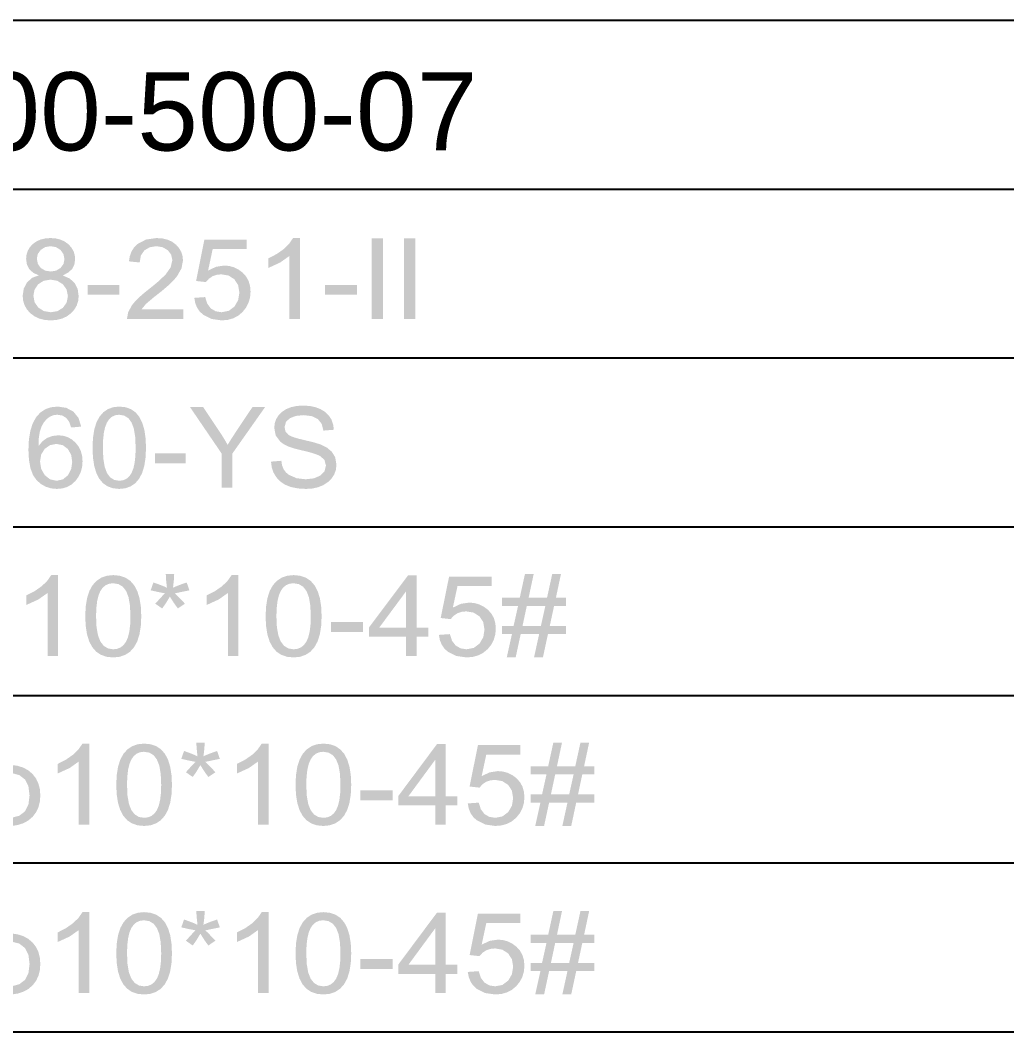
# Model space of a CAD drawing. Extents: x 3 to 592, y 5 to 207.
# Drawn here: x 367.58 to 389.23, y 57.01 to 79.2 of the extents above; entities that cross this region are included whole.
import ezdxf

# ---------------------------------------------------------------- set-up
doc = ezdxf.new("R2010")
doc.units = 0
doc.layers.get('0').update_dxf_attribs({"linetype": 'CONTINUOUS'})

msp = doc.modelspace()

# ---------------------------------------------------------------- hatches: boundary and pattern name
h = msp.add_hatch(color=7)
h.paths.add_polyline_path([(368.51189, 73.600676), (368.664628, 73.532368), (368.773855, 73.43414), (368.839466, 73.306043), (368.86136, 73.148128), (368.850611, 73.038772), (368.818365, 72.938873), (368.764622, 72.848379), (368.689381, 72.767239), (368.597302, 72.700042), (368.493079, 72.652172), (368.376764, 72.623526), (368.248409, 72.614001), (368.118382, 72.623621), (368.00112, 72.652517), (367.89657, 72.70074), (367.80468, 72.768341), (367.729526, 72.850283), (367.675972, 72.942249), (367.643915, 73.044138), (367.633252, 73.155845), (367.65723, 73.312528), (367.729164, 73.448541), (367.841956, 73.549413), (367.988235, 73.600676), (367.86565, 73.6582), (367.778153, 73.735655), (367.725693, 73.837397), (367.708218, 73.963376), (367.717425, 74.056996), (367.74508, 74.142658), (367.791236, 74.220259), (367.855943, 74.289695), (367.935318, 74.346849), (368.026269, 74.387674), (368.128795, 74.412168), (368.242897, 74.420333), (368.358557, 74.411867), (368.462487, 74.386502), (368.554738, 74.344291), (368.635362, 74.285285), (368.70056, 74.214058), (368.747258, 74.135906), (368.775353, 74.050726), (368.784741, 73.958415), (368.767688, 73.838637), (368.716528, 73.739789), (368.631262, 73.661921)])
h.paths.add_polyline_path([(368.248409, 73.686114), (368.366231, 73.705545), (368.463383, 73.763836), (368.528633, 73.851203), (368.550475, 73.958415), (368.528288, 74.068313), (368.46228, 74.159608), (368.363819, 74.221138), (368.245101, 74.241739), (368.125694, 74.221482), (368.029025, 74.160711), (367.965291, 74.072654), (367.944138, 73.970541), (367.966049, 73.852788), (368.031781, 73.762733), (368.12976, 73.7052)])
h.paths.add_polyline_path([(368.248409, 72.792594), (368.396341, 72.817123), (368.517402, 72.891262), (368.598293, 73.005019), (368.62544, 73.148128), (368.597466, 73.291927), (368.514094, 73.407199), (368.390898, 73.483129), (368.242897, 73.508623), (368.091588, 73.482578), (367.971699, 73.404443), (367.893839, 73.289515), (367.86807, 73.153089), (367.894666, 73.012047), (367.975006, 72.896223), (368.097031, 72.818364)])
h = msp.add_hatch(color=7)
h.dxf.hatch_style = 2
h.paths.add_polyline_path([(371.156204, 72.644318), (369.92093, 72.644318), (369.948284, 72.794386), (370.030622, 72.946935), (370.097285, 73.028273), (370.188132, 73.119327), (370.303163, 73.220096), (370.44238, 73.330581), (370.616908, 73.473483), (370.772006, 73.623827), (370.880665, 73.77803), (370.916976, 73.933059), (370.891827, 74.055153), (370.816655, 74.154096), (370.703725, 74.219829), (370.56475, 74.241739), (370.422605, 74.21914), (370.305678, 74.151891), (370.227199, 74.04027), (370.200396, 73.884001), (369.965027, 73.909357), (369.984759, 74.026051), (370.022423, 74.12812), (370.077966, 74.215617), (370.151338, 74.288593), (370.338131, 74.387329), (370.569159, 74.420333), (370.698867, 74.411255), (370.813485, 74.384091), (370.913014, 74.338943), (370.997454, 74.275915), (371.064418, 74.20026), (371.112313, 74.117165), (371.141088, 74.026628), (371.150691, 73.928649), (371.118445, 73.757221), (371.021707, 73.58414), (370.941109, 73.48958), (370.828368, 73.380397), (370.683588, 73.25664), (370.506872, 73.118363), (370.338613, 72.975598), (370.238981, 72.854331), (371.156204, 72.854331)])
h = msp.add_hatch(color=7)
h.dxf.hatch_style = 2
h.paths.add_polyline_path([(371.701452, 73.706509), (371.875085, 73.789605), (372.055332, 73.817304), (372.16778, 73.807502), (372.272786, 73.778167), (372.370352, 73.729402), (372.460475, 73.66131), (372.536121, 73.576664), (372.590218, 73.478995), (372.622713, 73.368304), (372.633557, 73.244591), (372.622515, 73.118087), (372.58946, 73.001505), (372.534493, 72.894845), (372.457719, 72.798107), (372.363168, 72.717483), (372.254872, 72.659958), (372.132933, 72.625481), (371.997454, 72.614001), (371.780276, 72.645075), (371.594516, 72.738575), (371.518354, 72.808537), (371.460226, 72.893536), (371.420186, 72.993521), (371.398283, 73.108441), (371.637511, 73.125528), (371.683537, 72.979112), (371.762637, 72.875277), (371.868883, 72.813265), (371.997454, 72.792594), (372.155378, 72.823669), (372.280228, 72.917169), (372.361119, 73.05642), (372.388266, 73.224196), (372.360567, 73.389974), (372.277472, 73.516891), (372.150968, 73.597507), (371.993045, 73.624378), (371.88908, 73.613742), (371.797983, 73.581866), (371.719806, 73.528803), (371.654598, 73.454604), (371.437971, 73.478857), (371.619872, 74.387811), (372.544811, 74.387811), (372.544811, 74.17835), (371.802324, 74.17835)])
h = msp.add_hatch(color=7)
h.dxf.hatch_style = 2
h.paths.add_polyline_path([(373.715138, 72.644318), (373.485832, 72.644318), (373.485832, 74.027317), (373.28519, 73.884621), (373.02667, 73.765489), (373.02667, 73.975502), (373.208571, 74.070587), (373.359052, 74.17642), (373.478115, 74.293002), (373.565758, 74.420333), (373.715138, 74.420333)])
h = msp.add_hatch(color=7)
h.paths.add_polyline_path([(375.541448, 72.644318), (375.293401, 72.644318), (375.293401, 74.412065), (375.541448, 74.412065)])
h.paths.add_polyline_path([(376.248657, 72.644318), (376.00061, 72.644318), (376.00061, 74.412065), (376.248657, 74.412065)])
h = msp.add_hatch(color=7)
h.dxf.hatch_style = 2
h.paths.add_polyline_path([(369.75663, 73.175138), (369.056587, 73.175138), (369.056587, 73.392868), (369.75663, 73.392868)])
h = msp.add_hatch(color=7)
h.dxf.hatch_style = 2
h.paths.add_polyline_path([(374.970351, 73.175138), (374.270308, 73.175138), (374.270308, 73.392868), (374.970351, 73.392868)])
h = msp.add_hatch(color=7)
h.paths.add_polyline_path([(367.9824, 69.859269), (368.066848, 69.961365), (368.167264, 70.034418), (368.2837, 70.078326), (368.416207, 70.092985), (368.522772, 70.082959), (368.620914, 70.052884), (368.710685, 70.002757), (368.792136, 69.932581), (368.859823, 69.846798), (368.908235, 69.749853), (368.93732, 69.641746), (368.947027, 69.522477), (368.937329, 69.401132), (368.908304, 69.289244), (368.860056, 69.186761), (368.792687, 69.093631), (368.709393, 69.016306), (368.613335, 68.961202), (368.504565, 68.928215), (368.383134, 68.917242), (368.25818, 68.928938), (368.142942, 68.964096), (368.037418, 69.022817), (367.94161, 69.105207), (367.86171, 69.217758), (367.804702, 69.366896), (367.770536, 69.552621), (367.759158, 69.774933), (367.769493, 69.99641), (367.800499, 70.188689), (367.852176, 70.35172), (367.924523, 70.48545), (368.016412, 70.589629), (368.12675, 70.664044), (368.255588, 70.708692), (368.402978, 70.723575), (368.589908, 70.695876), (368.745833, 70.612781), (368.85835, 70.475115), (368.91671, 70.283705), (368.695673, 70.264412), (368.654013, 70.387084), (368.589357, 70.47477), (368.501654, 70.52742), (368.390851, 70.544981), (368.30878, 70.534646), (368.232859, 70.50364), (368.163035, 70.451963), (368.099258, 70.379616), (368.046126, 70.285135), (368.008239, 70.166985), (367.985544, 70.025064)])
h.paths.add_polyline_path([(368.378724, 69.095836), (368.516459, 69.126015), (368.625669, 69.216552), (368.696637, 69.34974), (368.720478, 69.508145), (368.696637, 69.664484), (368.625669, 69.79147), (368.51453, 69.875806), (368.371558, 69.903918), (368.234995, 69.877459), (368.119102, 69.798084), (368.039727, 69.675715), (368.013268, 69.520272), (368.039038, 69.357043), (368.116897, 69.21986), (368.234375, 69.126842)])
h = msp.add_hatch(color=7)
h.paths.add_polyline_path([(369.75229, 70.723575), (369.889879, 70.709442), (370.009122, 70.667049), (370.11002, 70.596402), (370.192573, 70.497508), (370.256781, 70.370372), (370.302644, 70.215001), (370.330162, 70.031402), (370.339334, 69.819582), (370.329835, 69.605641), (370.301369, 69.421053), (370.253991, 69.265817), (370.18775, 69.139933), (370.103509, 69.042351), (370.002886, 68.972777), (369.885831, 68.931109), (369.75229, 68.917242), (369.614725, 68.931326), (369.495544, 68.973587), (369.394734, 69.044037), (369.312283, 69.142689), (369.248176, 69.269557), (369.202401, 69.424653), (369.174946, 69.60799), (369.165797, 69.819582), (369.175219, 70.033298), (369.203555, 70.217973), (369.250908, 70.373501), (369.317381, 70.499781), (369.401614, 70.597536), (369.502176, 70.667489), (369.619068, 70.709536)])
h.paths.add_polyline_path([(369.75229, 69.095836), (369.835791, 69.106387), (369.908491, 69.138073), (369.970339, 69.190947), (370.021283, 69.265059), (370.061074, 69.363253), (370.089496, 69.48837), (370.106549, 69.640463), (370.112234, 69.819582), (370.102036, 70.058465), (370.071995, 70.24071), (370.022041, 70.374724), (369.95183, 70.469465), (369.860811, 70.526033), (369.749534, 70.544981), (369.665818, 70.534146), (369.593264, 70.501711), (369.531873, 70.447778), (369.481643, 70.372451), (369.442576, 70.273352), (369.414671, 70.148106), (369.397928, 69.996815), (369.392347, 69.819582), (369.402337, 69.582697), (369.432585, 69.401209), (369.482539, 69.266437), (369.55275, 69.171353), (369.642805, 69.114577)])
h = msp.add_hatch(color=7)
h.dxf.hatch_style = 2
h.paths.add_polyline_path([(372.954564, 70.715307), (372.23633, 69.69611), (372.23633, 68.947559), (371.997103, 68.947559), (371.997103, 69.69611), (371.302571, 70.715307), (371.592511, 70.715307), (371.988834, 70.120545), (372.054154, 70.015883), (372.131048, 69.883523), (372.150812, 69.918043), (372.184464, 69.972406), (372.231991, 70.046614), (372.293381, 70.140665), (372.36862, 70.254559), (372.457695, 70.388298), (372.560593, 70.54188), (372.677302, 70.715307)])
h = msp.add_hatch(color=7)
h.dxf.hatch_style = 2
h.paths.add_polyline_path([(374.232695, 70.196613), (374.194247, 70.344545), (374.108671, 70.450723), (373.975208, 70.514251), (373.79503, 70.53561), (373.627942, 70.518661), (373.495168, 70.467811), (373.408628, 70.384991), (373.379965, 70.271578), (373.402013, 70.171464), (373.46871, 70.100702), (373.523496, 70.072684), (373.59859, 70.044822), (373.694045, 70.017063), (373.809912, 69.989356), (374.012829, 69.940642), (374.174817, 69.890689), (374.305937, 69.825714), (374.4168, 69.733041), (374.492455, 69.608191), (374.517673, 69.44696), (374.506097, 69.33763), (374.471371, 69.237912), (374.413493, 69.147909), (374.332465, 69.067724), (374.232918, 69.001888), (374.11942, 68.954863), (373.991865, 68.926647), (373.850151, 68.917242), (373.672289, 68.927595), (373.518251, 68.958721), (373.388086, 69.010725), (373.281848, 69.083709), (373.198658, 69.173006), (373.137636, 69.274705), (373.098836, 69.388807), (373.082308, 69.515311), (373.308858, 69.534603), (373.324869, 69.435591), (373.357985, 69.351049), (373.408154, 69.280976), (373.475325, 69.225372), (373.642343, 69.152473), (373.84078, 69.128358), (374.021786, 69.148339), (374.164344, 69.208835), (374.256879, 69.304333), (374.287816, 69.42877), (374.25557, 69.553483), (374.158832, 69.639334), (374.083384, 69.67239), (373.986026, 69.705342), (373.866756, 69.738088), (373.725576, 69.770524), (373.584086, 69.805991), (373.463887, 69.847969), (373.364978, 69.896562), (373.28736, 69.951873), (373.186901, 70.086163), (373.153415, 70.255593), (373.163974, 70.356965), (373.195721, 70.449345), (373.248758, 70.53263), (373.323189, 70.606717), (373.415682, 70.667489), (373.523625, 70.710897), (373.646968, 70.736942), (373.785659, 70.745623), (373.927984, 70.73695), (374.055686, 70.710966), (374.168814, 70.667721), (374.267421, 70.607268), (374.348045, 70.530985), (374.407223, 70.440181), (374.445007, 70.334804), (374.461449, 70.214803)])
h = msp.add_hatch(color=7)
h.dxf.hatch_style = 2
h.paths.add_polyline_path([(371.209641, 69.478379), (370.5333, 69.478379), (370.5333, 69.69611), (371.209641, 69.69611)])
h = msp.add_hatch(color=7)
h.dxf.hatch_style = 2
h.paths.add_polyline_path([(368.410669, 65.250801), (368.178607, 65.250801), (368.178607, 66.6338), (367.975691, 66.491104), (367.714484, 66.371973), (367.714484, 66.581986), (367.898572, 66.67707), (368.050725, 66.782904), (368.171045, 66.899486), (368.259636, 67.026816), (368.410669, 67.026816)])
h = msp.add_hatch(color=7)
h.paths.add_polyline_path([(369.620306, 67.026816), (369.764484, 67.012684), (369.889437, 66.970291), (369.995167, 66.899644), (370.081674, 66.800749), (370.148956, 66.673613), (370.197015, 66.518243), (370.225851, 66.334644), (370.235463, 66.122823), (370.225455, 65.908883), (370.1955, 65.724295), (370.145701, 65.569059), (370.076161, 65.443175), (369.988113, 65.345593), (369.882754, 65.276019), (369.760134, 65.234351), (369.620306, 65.220484), (369.476335, 65.234568), (369.35158, 65.276829), (369.246037, 65.347279), (369.159697, 65.445931), (369.092555, 65.572799), (369.044605, 65.727895), (369.01584, 65.911232), (369.006253, 66.122823), (369.016174, 66.33654), (369.04594, 66.521214), (369.095549, 66.676743), (369.165003, 66.803023), (369.253042, 66.900778), (369.358341, 66.97073), (369.480797, 67.012778)])
h.paths.add_polyline_path([(369.620306, 65.399078), (369.707967, 65.409628), (369.784155, 65.441315), (369.848975, 65.494188), (369.902529, 65.568301), (369.944171, 65.666495), (369.97398, 65.791612), (369.991903, 65.943704), (369.997889, 66.122823), (369.987209, 66.361706), (369.955445, 66.543952), (369.902873, 66.677966), (369.829217, 66.772706), (369.734132, 66.829275), (369.61755, 66.848223), (369.529916, 66.837388), (369.453908, 66.804952), (369.38958, 66.751019), (369.336982, 66.675692), (369.29583, 66.576594), (369.266564, 66.451348), (369.24908, 66.300056), (369.243275, 66.122823), (369.253748, 65.885939), (369.285719, 65.704451), (369.338291, 65.569679), (369.411947, 65.474594), (369.505791, 65.417819)])
h = msp.add_hatch(color=7)
h.dxf.hatch_style = 2
h.paths.add_polyline_path([(371.292414, 66.69278), (370.970504, 66.626634), (371.0071, 66.593234), (371.056563, 66.544227), (371.118945, 66.479511), (371.194298, 66.398982), (371.038855, 66.294803), (370.956586, 66.40725), (370.861915, 66.554425), (370.772894, 66.405597), (370.693794, 66.294803), (370.543312, 66.398982), (370.627338, 66.492611), (370.6909, 66.561797), (370.733998, 66.606489), (370.756633, 66.626634), (370.584516, 66.660534), (370.441338, 66.69278), (370.501971, 66.86531), (370.608313, 66.827578), (370.693312, 66.795375), (370.756917, 66.76865), (370.799076, 66.74735), (370.779508, 66.92684), (370.773169, 67.048865), (370.957275, 67.048865), (370.951556, 66.925186), (370.934675, 66.777116), (370.928061, 66.749555), (371.064831, 66.806606), (371.23178, 66.86531)])
h = msp.add_hatch(color=7)
h.dxf.hatch_style = 2
h.paths.add_polyline_path([(372.368214, 65.250801), (372.136153, 65.250801), (372.136153, 66.6338), (371.933237, 66.491104), (371.672029, 66.371973), (371.672029, 66.581986), (371.856118, 66.67707), (372.008271, 66.782904), (372.128591, 66.899486), (372.217181, 67.026816), (372.368214, 67.026816)])
h = msp.add_hatch(color=7)
h.paths.add_polyline_path([(373.577852, 67.026816), (373.722029, 67.012684), (373.846983, 66.970291), (373.952713, 66.899644), (374.039219, 66.800749), (374.106502, 66.673613), (374.154561, 66.518243), (374.183397, 66.334644), (374.193008, 66.122823), (374.183, 65.908883), (374.153045, 65.724295), (374.103246, 65.569059), (374.033707, 65.443175), (373.945659, 65.345593), (373.8403, 65.276019), (373.71768, 65.234351), (373.577852, 65.220484), (373.433881, 65.234568), (373.309126, 65.276829), (373.203582, 65.347279), (373.117243, 65.445931), (373.050101, 65.572799), (373.002151, 65.727895), (372.973385, 65.911232), (372.963798, 66.122823), (372.97372, 66.33654), (373.003486, 66.521214), (373.053095, 66.676743), (373.122548, 66.803023), (373.210588, 66.900778), (373.315887, 66.97073), (373.438343, 67.012778)])
h.paths.add_polyline_path([(373.577852, 65.399078), (373.665513, 65.409628), (373.741701, 65.441315), (373.80652, 65.494188), (373.860074, 65.568301), (373.901717, 65.666495), (373.931526, 65.791612), (373.949449, 65.943704), (373.955435, 66.122823), (373.944755, 66.361706), (373.912991, 66.543952), (373.860419, 66.677966), (373.786763, 66.772706), (373.691678, 66.829275), (373.575096, 66.848223), (373.487461, 66.837388), (373.411454, 66.804952), (373.347125, 66.751019), (373.294527, 66.675692), (373.253376, 66.576594), (373.22411, 66.451348), (373.206626, 66.300056), (373.200821, 66.122823), (373.211294, 65.885939), (373.243264, 65.704451), (373.295837, 65.569679), (373.369493, 65.474594), (373.463337, 65.417819)])
h = msp.add_hatch(color=7)
h.paths.add_polyline_path([(376.533644, 65.673032), (376.278431, 65.673032), (376.278431, 65.250801), (376.046921, 65.250801), (376.046921, 65.673032), (375.229469, 65.673032), (375.229469, 65.873123), (376.087711, 67.018548), (376.278431, 67.018548), (376.278431, 65.873123), (376.533644, 65.873123)])
h.paths.add_polyline_path([(376.046921, 65.873123), (376.046921, 66.671283), (375.456018, 65.873123)])
h = msp.add_hatch(color=7)
h.paths.add_polyline_path([(379.557603, 65.734217), (379.159625, 65.734217), (379.049382, 65.220484), (378.853701, 65.220484), (378.9667, 65.734217), (378.561557, 65.734217), (378.450763, 65.220484), (378.255081, 65.220484), (378.369734, 65.734217), (378.15035, 65.734217), (378.15035, 65.91281), (378.405563, 65.91281), (378.503679, 66.351578), (378.15035, 66.351578), (378.15035, 66.530171), (378.540611, 66.530171), (378.654161, 67.048865), (378.845984, 67.048865), (378.73519, 66.530171), (379.13923, 66.530171), (379.252781, 67.048865), (379.444604, 67.048865), (379.334361, 66.530171), (379.557603, 66.530171), (379.557603, 66.351578), (379.294122, 66.351578), (379.199864, 65.91281), (379.557603, 65.91281)])
h.paths.add_polyline_path([(379.102299, 66.351578), (378.695502, 66.351578), (378.601244, 65.91281), (379.004734, 65.91281)])
h = msp.add_hatch(color=7)
h.dxf.hatch_style = 2
h.paths.add_polyline_path([(377.072453, 66.312993), (377.248015, 66.396088), (377.430192, 66.423787), (377.54388, 66.413986), (377.650126, 66.384651), (377.748932, 66.335885), (377.840296, 66.267793), (377.916984, 66.183147), (377.971761, 66.085479), (378.004627, 65.974788), (378.015582, 65.851074), (378.004437, 65.72457), (377.971072, 65.607988), (377.915588, 65.501328), (377.838091, 65.40459), (377.742283, 65.323966), (377.632625, 65.266442), (377.509119, 65.231965), (377.371763, 65.220484), (377.151897, 65.251559), (376.963863, 65.345059), (376.886977, 65.41502), (376.828333, 65.500019), (376.787983, 65.600004), (376.765977, 65.714924), (377.007961, 65.732012), (377.054332, 65.585595), (377.134189, 65.48176), (377.241607, 65.419748), (377.371763, 65.399078), (377.531753, 65.430153), (377.657843, 65.523652), (377.739974, 65.662903), (377.767535, 65.830679), (377.739423, 65.996457), (377.655087, 66.123375), (377.52693, 66.20399), (377.367353, 66.230862), (377.262243, 66.220225), (377.170156, 66.188349), (377.091091, 66.135286), (377.025048, 66.061087), (376.805665, 66.085341), (376.990322, 66.994295), (377.925734, 66.994295), (377.925734, 66.784833), (377.174428, 66.784833)])
h = msp.add_hatch(color=7)
h.dxf.hatch_style = 2
h.paths.add_polyline_path([(375.104439, 65.781621), (374.396127, 65.781621), (374.396127, 65.999351), (375.104439, 65.999351)])
h = msp.add_hatch(color=7)
h.paths.add_polyline_path([(367.384622, 62.862076), (367.524363, 62.842233), (367.648447, 62.802545), (367.756925, 62.743014), (367.849847, 62.663639), (367.924365, 62.567219), (367.977592, 62.456589), (368.009528, 62.331799), (368.020173, 62.192901), (368.009528, 62.054408), (367.977592, 61.929971), (367.924365, 61.81959), (367.849847, 61.723266), (367.756925, 61.643563), (367.648447, 61.583808), (367.524363, 61.543897), (367.384622, 61.523726), (367.384622, 61.061807), (367.15256, 61.061807), (367.15256, 61.523726), (367.012422, 61.543897), (366.888046, 61.583808), (366.779482, 61.643563), (366.686783, 61.723266), (366.612352, 61.81959), (366.559315, 61.929971), (366.527568, 62.054408), (366.517009, 62.192901), (366.527568, 62.331799), (366.559315, 62.456589), (366.612352, 62.567219), (366.686783, 62.663639), (366.779482, 62.743014), (366.888046, 62.802545), (367.012422, 62.842233), (367.15256, 62.862076), (367.15256, 63.32179), (367.384622, 63.32179)])
h.paths.add_polyline_path([(367.384622, 61.702319), (367.559383, 61.747812), (367.684276, 61.844671), (367.75925, 61.992999), (367.784253, 62.192901), (367.75925, 62.393294), (367.684276, 62.542165), (367.559383, 62.639463), (367.384622, 62.685136)])
h.paths.add_polyline_path([(367.15256, 61.702319), (367.15256, 62.685136), (366.977162, 62.639463), (366.851941, 62.542165), (366.776847, 62.393294), (366.751827, 62.192901), (366.776847, 61.992999), (366.851941, 61.844671), (366.977162, 61.747812)])
h = msp.add_hatch(color=7)
h.dxf.hatch_style = 2
h.paths.add_polyline_path([(369.094999, 61.554042), (368.864591, 61.554042), (368.864591, 62.937042), (368.662777, 62.794346), (368.402672, 62.675214), (368.402672, 62.885227), (368.58571, 62.980312), (368.737122, 63.086145), (368.856908, 63.202727), (368.945068, 63.330058), (369.094999, 63.330058)])
h = msp.add_hatch(color=7)
h.paths.add_polyline_path([(370.297487, 63.330058), (370.440707, 63.315926), (370.564852, 63.273533), (370.669915, 63.202886), (370.755891, 63.103991), (370.822772, 62.976855), (370.870552, 62.821485), (370.899225, 62.637886), (370.908784, 62.426065), (370.898871, 62.212125), (370.869166, 62.027536), (370.81972, 61.8723), (370.750586, 61.746417), (370.663046, 61.648834), (370.558349, 61.579261), (370.436496, 61.537592), (370.297487, 61.523726), (370.15429, 61.53781), (370.030207, 61.58007), (369.925232, 61.65052), (369.839358, 61.749173), (369.772578, 61.876041), (369.724886, 62.031137), (369.696275, 62.214474), (369.68674, 62.426065), (369.696576, 62.639782), (369.726152, 62.824456), (369.775572, 62.979985), (369.844939, 63.106265), (369.93247, 63.204019), (370.037106, 63.273972), (370.158796, 63.316019)])
h.paths.add_polyline_path([(370.297487, 61.702319), (370.384501, 61.71287), (370.460302, 61.744556), (370.524837, 61.79743), (370.578055, 61.871542), (370.619379, 61.969736), (370.649024, 62.094854), (370.666887, 62.246946), (370.672864, 62.426065), (370.662253, 62.664948), (370.630972, 62.847194), (370.578469, 62.981208), (370.505295, 63.075948), (370.410555, 63.132516), (370.29473, 63.151464), (370.207819, 63.14063), (370.132329, 63.108194), (370.06831, 63.054261), (370.015816, 62.978934), (369.974983, 62.879836), (369.94588, 62.754589), (369.928457, 62.603298), (369.92266, 62.426065), (369.933064, 62.18918), (369.964553, 62.007693), (370.017056, 61.872921), (370.09023, 61.777836), (370.183523, 61.721061)])
h = msp.add_hatch(color=7)
h.dxf.hatch_style = 2
h.paths.add_polyline_path([(371.959688, 62.996022), (371.639432, 62.929876), (371.67601, 62.896476), (371.725352, 62.847469), (371.787407, 62.782753), (371.862123, 62.702224), (371.707231, 62.598044), (371.625376, 62.710492), (371.531945, 62.857667), (371.442992, 62.708839), (371.364375, 62.598044), (371.214996, 62.702224), (371.298385, 62.795853), (371.361619, 62.865039), (371.404597, 62.909731), (371.427214, 62.929876), (371.25613, 62.963776), (371.113572, 62.996022), (371.173655, 63.168552), (371.279505, 63.13082), (371.363962, 63.098617), (371.427128, 63.071891), (371.469106, 63.050592), (371.45002, 63.230081), (371.44375, 63.352107), (371.626754, 63.352107), (371.620966, 63.228428), (371.603603, 63.080358), (371.597539, 63.052797), (371.733207, 63.109848), (371.899054, 63.168552)])
h = msp.add_hatch(color=7)
h.dxf.hatch_style = 2
h.paths.add_polyline_path([(373.028778, 61.554042), (372.79837, 61.554042), (372.79837, 62.937042), (372.596556, 62.794346), (372.336451, 62.675214), (372.336451, 62.885227), (372.519489, 62.980312), (372.670901, 63.086145), (372.790687, 63.202727), (372.878847, 63.330058), (373.028778, 63.330058)])
h = msp.add_hatch(color=7)
h.paths.add_polyline_path([(374.231265, 63.330058), (374.374485, 63.315926), (374.498631, 63.273533), (374.603694, 63.202886), (374.68967, 63.103991), (374.756551, 62.976855), (374.804331, 62.821485), (374.833004, 62.637886), (374.842563, 62.426065), (374.83265, 62.212125), (374.802944, 62.027536), (374.753499, 61.8723), (374.684364, 61.746417), (374.596824, 61.648834), (374.492128, 61.579261), (374.370275, 61.537592), (374.231265, 61.523726), (374.088069, 61.53781), (373.963986, 61.58007), (373.859011, 61.65052), (373.773137, 61.749173), (373.706357, 61.876041), (373.658665, 62.031137), (373.630054, 62.214474), (373.620519, 62.426065), (373.630355, 62.639782), (373.659931, 62.824456), (373.709351, 62.979985), (373.778718, 63.106265), (373.866249, 63.204019), (373.970885, 63.273972), (374.092574, 63.316019)])
h.paths.add_polyline_path([(374.231265, 61.702319), (374.31828, 61.71287), (374.394081, 61.744556), (374.458616, 61.79743), (374.511834, 61.871542), (374.553158, 61.969736), (374.582803, 62.094854), (374.600666, 62.246946), (374.606643, 62.426065), (374.596032, 62.664948), (374.564751, 62.847194), (374.512247, 62.981208), (374.439073, 63.075948), (374.344333, 63.132516), (374.228509, 63.151464), (374.141598, 63.14063), (374.066107, 63.108194), (374.002089, 63.054261), (373.949594, 62.978934), (373.908761, 62.879836), (373.879659, 62.754589), (373.862235, 62.603298), (373.856439, 62.426065), (373.866843, 62.18918), (373.898331, 62.007693), (373.950835, 61.872921), (374.024008, 61.777836), (374.117302, 61.721061)])
h = msp.add_hatch(color=7)
h.paths.add_polyline_path([(377.169122, 61.976273), (376.915563, 61.976273), (376.915563, 61.554042), (376.685155, 61.554042), (376.685155, 61.976273), (375.872664, 61.976273), (375.872664, 62.176365), (376.726496, 63.32179), (376.915563, 63.32179), (376.915563, 62.176365), (377.169122, 62.176365)])
h.paths.add_polyline_path([(376.685155, 62.176365), (376.685155, 62.974524), (376.098111, 62.176365)])
h = msp.add_hatch(color=7)
h.dxf.hatch_style = 2
h.paths.add_polyline_path([(377.704639, 62.616234), (377.879168, 62.69933), (378.060724, 62.727029), (378.173681, 62.717227), (378.27935, 62.687892), (378.377682, 62.639127), (378.468624, 62.571035), (378.544674, 62.486389), (378.599124, 62.38872), (378.63187, 62.278029), (378.642808, 62.154316), (378.631749, 62.027812), (378.598573, 61.91123), (378.543279, 61.80457), (378.465868, 61.707832), (378.370576, 61.627208), (378.261642, 61.569683), (378.139066, 61.535206), (378.002847, 61.523726), (377.784083, 61.5548), (377.597152, 61.6483), (377.520361, 61.718262), (377.461967, 61.803261), (377.421969, 61.903246), (377.400369, 62.018166), (377.640698, 62.035253), (377.687, 61.888837), (377.766375, 61.785002), (377.873449, 61.72299), (378.002847, 61.702319), (378.161321, 61.733394), (378.286723, 61.826894), (378.368578, 61.966145), (378.395863, 62.133921), (378.36782, 62.299699), (378.283967, 62.426616), (378.156636, 62.507232), (377.997886, 62.534103), (377.8935, 62.523467), (377.801929, 62.491591), (377.723174, 62.438528), (377.657235, 62.364329), (377.440056, 62.388582), (377.62306, 63.297536), (378.55296, 63.297536), (378.55296, 63.088075), (377.806063, 63.088075)])
h = msp.add_hatch(color=7)
h.paths.add_polyline_path([(380.175474, 62.037458), (379.779701, 62.037458), (379.670009, 61.523726), (379.47543, 61.523726), (379.587878, 62.037458), (379.18494, 62.037458), (379.074697, 61.523726), (378.880669, 61.523726), (378.994219, 62.037458), (378.776489, 62.037458), (378.776489, 62.216052), (379.030048, 62.216052), (379.127613, 62.654819), (378.776489, 62.654819), (378.776489, 62.833413), (379.164545, 62.833413), (379.277544, 63.352107), (379.467713, 63.352107), (379.35747, 62.833413), (379.759306, 62.833413), (379.872305, 63.352107), (380.063026, 63.352107), (379.952783, 62.833413), (380.175474, 62.833413), (380.175474, 62.654819), (379.913095, 62.654819), (379.819388, 62.216052), (380.175474, 62.216052)])
h.paths.add_polyline_path([(379.722375, 62.654819), (379.318334, 62.654819), (379.224627, 62.216052), (379.625361, 62.216052)])
h = msp.add_hatch(color=7)
h.dxf.hatch_style = 2
h.paths.add_polyline_path([(375.749048, 62.084863), (375.044595, 62.084863), (375.044595, 62.302593), (375.749048, 62.302593)])
h = msp.add_hatch(color=7)
h.paths.add_polyline_path([(367.384622, 59.165318), (367.524363, 59.145474), (367.648447, 59.105787), (367.756925, 59.046256), (367.849847, 58.966881), (367.924365, 58.870461), (367.977592, 58.75983), (368.009528, 58.63504), (368.020173, 58.496143), (368.009528, 58.35765), (367.977592, 58.233213), (367.924365, 58.122832), (367.849847, 58.026507), (367.756925, 57.946805), (367.648447, 57.88705), (367.524363, 57.847138), (367.384622, 57.826967), (367.384622, 57.365049), (367.15256, 57.365049), (367.15256, 57.826967), (367.012422, 57.847138), (366.888046, 57.88705), (366.779482, 57.946805), (366.686783, 58.026507), (366.612352, 58.122832), (366.559315, 58.233213), (366.527568, 58.35765), (366.517009, 58.496143), (366.527568, 58.63504), (366.559315, 58.75983), (366.612352, 58.870461), (366.686783, 58.966881), (366.779482, 59.046256), (366.888046, 59.105787), (367.012422, 59.145474), (367.15256, 59.165318), (367.15256, 59.625032), (367.384622, 59.625032)])
h.paths.add_polyline_path([(367.384622, 58.005561), (367.559383, 58.051054), (367.684276, 58.147912), (367.75925, 58.296241), (367.784253, 58.496143), (367.75925, 58.696535), (367.684276, 58.845406), (367.559383, 58.942705), (367.384622, 58.988378)])
h.paths.add_polyline_path([(367.15256, 58.005561), (367.15256, 58.988378), (366.977162, 58.942705), (366.851941, 58.845406), (366.776847, 58.696535), (366.751827, 58.496143), (366.776847, 58.296241), (366.851941, 58.147912), (366.977162, 58.051054)])
h = msp.add_hatch(color=7)
h.dxf.hatch_style = 2
h.paths.add_polyline_path([(369.094999, 57.857284), (368.864591, 57.857284), (368.864591, 59.240283), (368.662777, 59.097587), (368.402672, 58.978456), (368.402672, 59.188469), (368.58571, 59.283554), (368.737122, 59.389387), (368.856908, 59.505969), (368.945068, 59.6333), (369.094999, 59.6333)])
h = msp.add_hatch(color=7)
h.paths.add_polyline_path([(370.297487, 59.6333), (370.440707, 59.619167), (370.564852, 59.576774), (370.669915, 59.506127), (370.755891, 59.407233), (370.822772, 59.280097), (370.870552, 59.124726), (370.899225, 58.941127), (370.908784, 58.729307), (370.898871, 58.515366), (370.869166, 58.330778), (370.81972, 58.175542), (370.750586, 58.049658), (370.663046, 57.952076), (370.558349, 57.882502), (370.436496, 57.840834), (370.297487, 57.826967), (370.15429, 57.841051), (370.030207, 57.883312), (369.925232, 57.953762), (369.839358, 58.052414), (369.772578, 58.179282), (369.724886, 58.334378), (369.696275, 58.517715), (369.68674, 58.729307), (369.696576, 58.943023), (369.726152, 59.127698), (369.775572, 59.283226), (369.844939, 59.409506), (369.93247, 59.507261), (370.037106, 59.577214), (370.158796, 59.619261)])
h.paths.add_polyline_path([(370.297487, 58.005561), (370.384501, 58.016112), (370.460302, 58.047798), (370.524837, 58.100672), (370.578055, 58.174784), (370.619379, 58.272978), (370.649024, 58.398095), (370.666887, 58.550188), (370.672864, 58.729307), (370.662253, 58.96819), (370.630972, 59.150435), (370.578469, 59.284449), (370.505295, 59.37919), (370.410555, 59.435758), (370.29473, 59.454706), (370.207819, 59.443871), (370.132329, 59.411436), (370.06831, 59.357503), (370.015816, 59.282176), (369.974983, 59.183077), (369.94588, 59.057831), (369.928457, 58.90654), (369.92266, 58.729307), (369.933064, 58.492422), (369.964553, 58.310934), (370.017056, 58.176162), (370.09023, 58.081078), (370.183523, 58.024302)])
h = msp.add_hatch(color=7)
h.dxf.hatch_style = 2
h.paths.add_polyline_path([(371.959688, 59.299263), (371.639432, 59.233117), (371.67601, 59.199717), (371.725352, 59.150711), (371.787407, 59.085995), (371.862123, 59.005466), (371.707231, 58.901286), (371.625376, 59.013734), (371.531945, 59.160908), (371.442992, 59.01208), (371.364375, 58.901286), (371.214996, 59.005466), (371.298385, 59.099095), (371.361619, 59.168281), (371.404597, 59.212972), (371.427214, 59.233117), (371.25613, 59.267017), (371.113572, 59.299263), (371.173655, 59.471794), (371.279505, 59.434061), (371.363962, 59.401858), (371.427128, 59.375133), (371.469106, 59.353834), (371.45002, 59.533323), (371.44375, 59.655348), (371.626754, 59.655348), (371.620966, 59.531669), (371.603603, 59.383599), (371.597539, 59.356039), (371.733207, 59.413089), (371.899054, 59.471794)])
h = msp.add_hatch(color=7)
h.dxf.hatch_style = 2
h.paths.add_polyline_path([(373.028778, 57.857284), (372.79837, 57.857284), (372.79837, 59.240283), (372.596556, 59.097587), (372.336451, 58.978456), (372.336451, 59.188469), (372.519489, 59.283554), (372.670901, 59.389387), (372.790687, 59.505969), (372.878847, 59.6333), (373.028778, 59.6333)])
h = msp.add_hatch(color=7)
h.paths.add_polyline_path([(374.231265, 59.6333), (374.374485, 59.619167), (374.498631, 59.576774), (374.603694, 59.506127), (374.68967, 59.407233), (374.756551, 59.280097), (374.804331, 59.124726), (374.833004, 58.941127), (374.842563, 58.729307), (374.83265, 58.515366), (374.802944, 58.330778), (374.753499, 58.175542), (374.684364, 58.049658), (374.596824, 57.952076), (374.492128, 57.882502), (374.370275, 57.840834), (374.231265, 57.826967), (374.088069, 57.841051), (373.963986, 57.883312), (373.859011, 57.953762), (373.773137, 58.052414), (373.706357, 58.179282), (373.658665, 58.334378), (373.630054, 58.517715), (373.620519, 58.729307), (373.630355, 58.943023), (373.659931, 59.127698), (373.709351, 59.283226), (373.778718, 59.409506), (373.866249, 59.507261), (373.970885, 59.577214), (374.092574, 59.619261)])
h.paths.add_polyline_path([(374.231265, 58.005561), (374.31828, 58.016112), (374.394081, 58.047798), (374.458616, 58.100672), (374.511834, 58.174784), (374.553158, 58.272978), (374.582803, 58.398095), (374.600666, 58.550188), (374.606643, 58.729307), (374.596032, 58.96819), (374.564751, 59.150435), (374.512247, 59.284449), (374.439073, 59.37919), (374.344333, 59.435758), (374.228509, 59.454706), (374.141598, 59.443871), (374.066107, 59.411436), (374.002089, 59.357503), (373.949594, 59.282176), (373.908761, 59.183077), (373.879659, 59.057831), (373.862235, 58.90654), (373.856439, 58.729307), (373.866843, 58.492422), (373.898331, 58.310934), (373.950835, 58.176162), (374.024008, 58.081078), (374.117302, 58.024302)])
h = msp.add_hatch(color=7)
h.paths.add_polyline_path([(377.169122, 58.279515), (376.915563, 58.279515), (376.915563, 57.857284), (376.685155, 57.857284), (376.685155, 58.279515), (375.872664, 58.279515), (375.872664, 58.479606), (376.726496, 59.625032), (376.915563, 59.625032), (376.915563, 58.479606), (377.169122, 58.479606)])
h.paths.add_polyline_path([(376.685155, 58.479606), (376.685155, 59.277766), (376.098111, 58.479606)])
h = msp.add_hatch(color=7)
h.dxf.hatch_style = 2
h.paths.add_polyline_path([(377.704639, 58.919476), (377.879168, 59.002572), (378.060724, 59.03027), (378.173681, 59.020469), (378.27935, 58.991134), (378.377682, 58.942369), (378.468624, 58.874276), (378.544674, 58.78963), (378.599124, 58.691962), (378.63187, 58.581271), (378.642808, 58.457558), (378.631749, 58.331054), (378.598573, 58.214472), (378.543279, 58.107812), (378.465868, 58.011073), (378.370576, 57.930449), (378.261642, 57.872925), (378.139066, 57.838448), (378.002847, 57.826967), (377.784083, 57.858042), (377.597152, 57.951542), (377.520361, 58.021503), (377.461967, 58.106502), (377.421969, 58.206488), (377.400369, 58.321407), (377.640698, 58.338495), (377.687, 58.192079), (377.766375, 58.088243), (377.873449, 58.026232), (378.002847, 58.005561), (378.161321, 58.036636), (378.286723, 58.130136), (378.368578, 58.269386), (378.395863, 58.437163), (378.36782, 58.602941), (378.283967, 58.729858), (378.156636, 58.810473), (377.997886, 58.837345), (377.8935, 58.826708), (377.801929, 58.794832), (377.723174, 58.741769), (377.657235, 58.667571), (377.440056, 58.691824), (377.62306, 59.600778), (378.55296, 59.600778), (378.55296, 59.391316), (377.806063, 59.391316)])
h = msp.add_hatch(color=7)
h.paths.add_polyline_path([(380.175474, 58.3407), (379.779701, 58.3407), (379.670009, 57.826967), (379.47543, 57.826967), (379.587878, 58.3407), (379.18494, 58.3407), (379.074697, 57.826967), (378.880669, 57.826967), (378.994219, 58.3407), (378.776489, 58.3407), (378.776489, 58.519294), (379.030048, 58.519294), (379.127613, 58.958061), (378.776489, 58.958061), (378.776489, 59.136655), (379.164545, 59.136655), (379.277544, 59.655348), (379.467713, 59.655348), (379.35747, 59.136655), (379.759306, 59.136655), (379.872305, 59.655348), (380.063026, 59.655348), (379.952783, 59.136655), (380.175474, 59.136655), (380.175474, 58.958061), (379.913095, 58.958061), (379.819388, 58.519294), (380.175474, 58.519294)])
h.paths.add_polyline_path([(379.722375, 58.958061), (379.318334, 58.958061), (379.224627, 58.519294), (379.625361, 58.519294)])
h = msp.add_hatch(color=7)
h.dxf.hatch_style = 2
h.paths.add_polyline_path([(375.749048, 58.388104), (375.044595, 58.388104), (375.044595, 58.605835), (375.749048, 58.605835)])

# ---------------------------------------------------------------- linework, layer by layer
at = {"color": 7}
for points in [[(302.115348, 79.198611), (473.988681, 79.198611)], [(302.115348, 75.494444), (473.988681, 75.494444)], [(302.115348, 71.790278), (473.988681, 71.790278)], [(302.115348, 68.086111), (473.988681, 68.086111)], [(302.115348, 64.381944), (473.988681, 64.381944)], [(302.115348, 60.713056), (473.988681, 60.713056)], [(302.115348, 57.008889), (473.988681, 57.008889)]]:
    msp.add_lwpolyline(points, dxfattribs=at)

# ---------------------------------------------------------------- texts
at = {"color": 7, "insert": (345.632214, 78.057093), "char_height": 1.716016, "attachment_point": 1}
msp.add_mtext('{\\fArialUnicodeMS|b0|i0|c0;ML-CA1200-Avant300-500-07}', dxfattribs=at)

doc.saveas('drawing.dxf')
